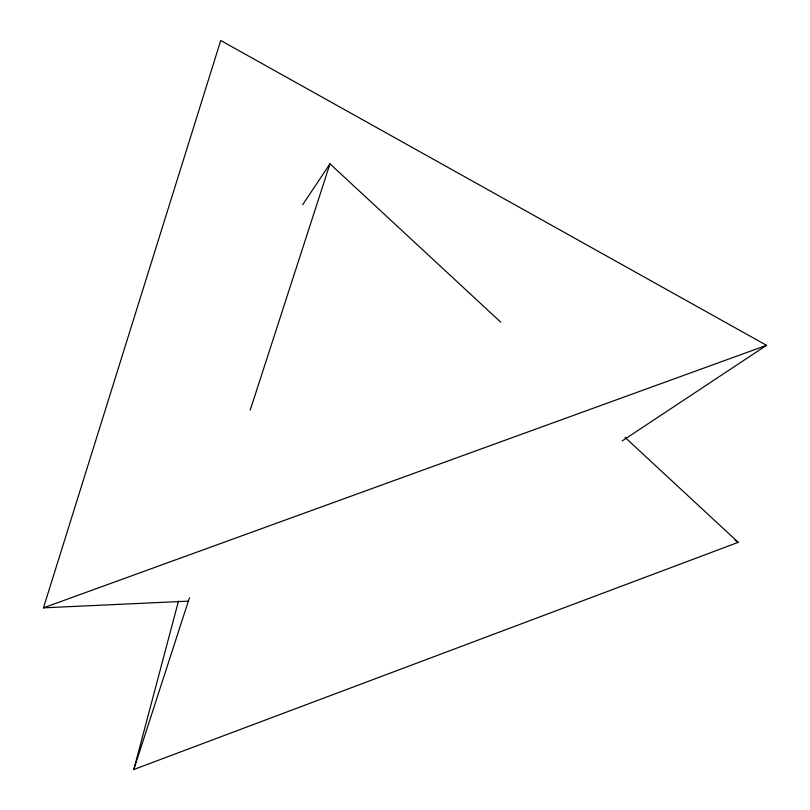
<?xml version="1.0" encoding="UTF-8"?>
<svg xmlns="http://www.w3.org/2000/svg" width="810" height="810" viewBox="0 0 810 810"><rect width="100%" height="100%" fill="white"/><g stroke="black" fill="none" stroke-linecap="round" stroke-linejoin="round"><path stroke-width="1.21" d="M625.026 437.38L738.214 542.325L133.802 769.5L178.504 601M188.7 601.131L43.456 607.844L220.735 40.5L766.543 345.323L622.181 440.913M133.802 769.5L189.469 597.658M250.189 410.194L329.984 163.843L500.701 322.117M302.677 204.677L329.984 163.843M43.456 607.844L766.543 345.323M734.994 540.321L738.214 542.325"/></g></svg>
